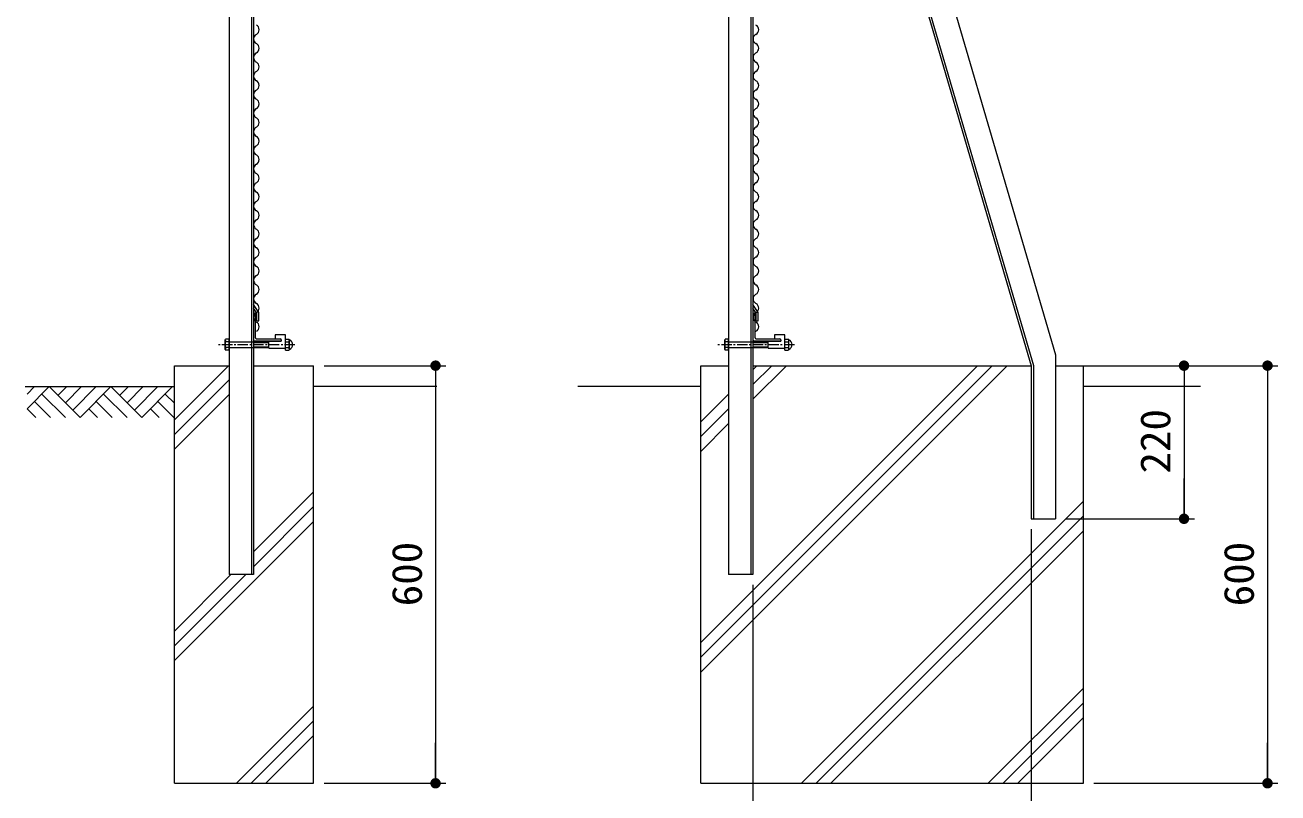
# Model space of a CAD drawing. Units: millimetres at full size. Extents: x -4455 to 4455, y -3150 to 3150.
# Drawn here: x -428 to 1373, y -1045 to 58 of the extents above; entities that cross this region are included whole.
import ezdxf
from ezdxf.enums import TextEntityAlignment as Align

# ---------------------------------------------------------------- set-up
doc = ezdxf.new("R2010")
doc.units = ezdxf.units.MM
doc.header["$LTSCALE"] = 20
doc.linetypes.add('USER3', pattern=[1.125, 0.75, -0.125, 0.125, -0.125])
doc.linetypes.add('USER4', pattern=[4.7625, 3.175, -1.5875])
for name, color, linetype, lineweight in [('0-1_SUNPOU', 1, 'Continuous', 18), ('0-3_1部材', 7, 'Continuous', 18), ('0-4_8部品', 7, 'Continuous', 18), ('0-5_GL', 7, 'Continuous', 18), ('0-6_4基礎', 4, 'Continuous', 18), ('0-8_5寸法', 1, 'Continuous', 18), ('0-9_0', 1, 'Continuous', 18), ('0-A_2網', 4, 'Continuous', 18), ('0-B_AMI', 3, 'Continuous', 18)]:
    doc.layers.add(name, color=color, linetype=linetype, lineweight=lineweight)
doc.styles.add('ＭＳ ゴシック', font='')
doc.styles.get('ＭＳ ゴシック').set_extended_font_data('MS Gothic')

# ---------------------------------------------------------------- blocks, each defined once
blk = doc.blocks.new('GL-マーク')
at = {"layer": '0-9_0'}
for p, q in [((-278.75, -14.14), (-264.61, 0)), ((-278.75, -42.43), (-236.32, 0)), ((-236.32, 0), (-177.24, -59.08)), ((-203.01, 0), (-219.67, -16.66)), ((-174.73, 0), (-205.53, -30.8)), ((-146.45, 0), (-191.38, -44.94)), ((-118.16, 0), (-177.24, -59.08)), ((-118.16, 0), (-59.08, -59.08)), ((-84.85, 0), (-101.51, -16.65)), ((-56.57, 0), (-87.36, -30.8)), ((-28.28, 0), (-73.22, -44.94)), ((0, 0), (-59.08, -59.08)), ((-250.46, -14.14), (-205.53, -59.08)), ((-132.3, -14.14), (-87.37, -59.08)), ((3.33, -31.61), (-14.14, -14.14)), ((-278.75, -42.43), (-262.09, -59.08)), ((-264.61, -28.28), (-233.81, -59.08)), ((-160.59, -42.43), (-143.93, -59.08)), ((-146.44, -28.28), (-115.65, -59.08)), ((-25.77, -59.08), (-42.43, -42.43)), ((2.51, -59.08), (-28.28, -28.28))]:
    blk.add_line(p, q, dxfattribs=at)
blk = doc.blocks.new('M1')
at = {"layer": '0-1_SUNPOU'}
blk.add_line((-5, 0), (-38.58, 0), dxfattribs=at)
for points in [[(0, 0), (-5, 0), (-4.96, 0.63)], [(0, 0), (-4.96, -0.63), (-5, 0)], [(0, 0), (-4.96, 0.63), (-4.84, 1.24)], [(0, 0), (-4.84, -1.24), (-4.96, -0.63)], [(0, 0), (-4.84, 1.24), (-4.65, 1.84)], [(0, 0), (-4.65, -1.84), (-4.84, -1.24)], [(0, 0), (-4.65, 1.84), (-4.38, 2.41)], [(0, 0), (-4.38, -2.41), (-4.65, -1.84)], [(0, 0), (-4.38, 2.41), (-4.05, 2.94)], [(0, 0), (-4.05, -2.94), (-4.38, -2.41)], [(0, 0), (-4.05, 2.94), (-3.64, 3.42)], [(0, 0), (-3.64, -3.42), (-4.05, -2.94)], [(0, 0), (-3.64, 3.42), (-3.19, 3.85)], [(0, 0), (-3.19, -3.85), (-3.64, -3.42)], [(0, 0), (-3.19, 3.85), (-2.68, 4.22)], [(0, 0), (-2.68, -4.22), (-3.19, -3.85)], [(0, 0), (-2.68, 4.22), (-2.13, 4.52)], [(0, 0), (-2.13, -4.52), (-2.68, -4.22)], [(0, 0), (-2.13, 4.52), (-1.55, 4.76)], [(0, 0), (-1.55, -4.76), (-2.13, -4.52)], [(0, 0), (-1.55, 4.76), (-0.94, 4.91)], [(0, 0), (-0.94, -4.91), (-1.55, -4.76)], [(0, 0), (-0.94, 4.91), (-0.31, 4.99)], [(0, 0), (-0.31, -4.99), (-0.94, -4.91)], [(0, 0), (-0.31, 4.99), (0.31, 4.99)], [(0, 0), (0.31, -4.99), (-0.31, -4.99)], [(0, 0), (0.31, 4.99), (0.94, 4.91)], [(0, 0), (0.94, 4.91), (1.55, 4.76)], [(0, 0), (1.55, 4.76), (2.13, 4.52)], [(0, 0), (2.13, 4.52), (2.68, 4.22)], [(0, 0), (2.68, 4.22), (3.19, 3.85)], [(0, 0), (3.19, 3.85), (3.64, 3.42)], [(0, 0), (3.64, 3.42), (4.05, 2.94)], [(0, 0), (4.05, 2.94), (4.38, 2.41)], [(0, 0), (4.38, 2.41), (4.65, 1.84)], [(0, 0), (4.65, 1.84), (4.84, 1.24)], [(0, 0), (4.84, 1.24), (4.96, 0.63)], [(0, 0), (4.96, 0.63), (5, 0)], [(0, 0), (0.94, -4.91), (0.31, -4.99)], [(0, 0), (1.55, -4.76), (0.94, -4.91)], [(0, 0), (2.13, -4.52), (1.55, -4.76)], [(0, 0), (2.68, -4.22), (2.13, -4.52)], [(0, 0), (3.19, -3.85), (2.68, -4.22)], [(0, 0), (3.64, -3.42), (3.19, -3.85)], [(0, 0), (4.05, -2.94), (3.64, -3.42)], [(0, 0), (4.38, -2.41), (4.05, -2.94)], [(0, 0), (4.65, -1.84), (4.38, -2.41)], [(0, 0), (4.84, -1.24), (4.65, -1.84)], [(0, 0), (4.96, -0.63), (4.84, -1.24)], [(0, 0), (5, 0), (4.96, -0.63)]]:
    blk.add_solid(points, dxfattribs=at)
blk = doc.blocks.new('NAMIX13')
at = {"layer": '0-B_AMI'}
for centre, start, end in [((-71.1, -133.3), 298.07249, 61.92751), ((71.1, -400), 118.07249, 241.92751), ((-71.1, -666.7), 298.07249, 61.92751), ((71.1, -933.3), 118.07249, 241.92751), ((-71.1, -1200), 298.07249, 61.92751), ((71.1, -1466.7), 118.07249, 241.92751), ((-71.1, -1733.3), 298.07249, 61.92751), ((71.1, -2000), 118.07249, 241.92751), ((-71.1, -2266.7), 298.07249, 61.92751), ((71.1, -2533.3), 118.07249, 241.92751), ((-71.1, -2800), 298.07249, 61.92751), ((71.1, -3066.7), 118.07249, 241.92751), ((-71.1, -3333.3), 298.07249, 61.92751), ((71.1, -3600), 118.07249, 241.92751), ((-71.1, -3866.7), 298.07249, 61.92751), ((71.1, -4133.3), 118.07249, 241.92751), ((-71.1, -4400), 298.07249, 61.92751), ((71.1, -4666.7), 118.07249, 241.92751), ((-71.1, -4933.3), 298.07249, 61.92751), ((71.1, -5200), 118.07249, 241.92751), ((-71.1, -5466.7), 298.07249, 61.92751), ((71.1, -5733.3), 118.07249, 241.92751)]:
    blk.add_arc(centre, 151.1, start, end, dxfattribs=at)

msp = doc.modelspace()

# ---------------------------------------------------------------- linework, layer by layer
at = {"layer": '0-3_1部材'}
for p, q in [((-102.24, 1428.06), (-102.24, -731.13)), ((615.6, 1428.06), (615.6, -731.13)), ((618.6, 1428.87), (618.6, -731.13)), ((-134.24, 1419.49), (-134.24, -431.13)), ((583.6, 1419.49), (583.6, -731.13)), ((663.6, 914.55), (1053.6, -415.44)), ((628.6, 898.87), (1018.6, -431.13)), ((631.6, 899.3), (1021.6, -430.7)), ((-99.24, -355.52), (-97.74, -355.52)), ((-96.24, -391.02), (-96.24, -357.02)), ((626.28, -354.73), (618.6, -343.06)), ((623.28, -355.63), (618.6, -348.52)), ((618.6, -355.52), (620.1, -355.52)), ((621.6, -391.02), (621.6, -357.02)), ((623.28, -366.63), (623.28, -355.63)), ((626.28, -366.63), (626.28, -354.73)), ((623.28, -366.63), (626.28, -366.63)), ((-97.24, -395.52), (-59.24, -395.52)), ((-94.74, -392.52), (-60.74, -392.52)), ((-59.24, -394.02), (-59.24, -396.02)), ((620.6, -395.52), (658.6, -395.52)), ((623.1, -392.52), (657.1, -392.52)), ((658.6, -394.02), (658.6, -396.02)), ((-134.24, -431.13), (-134.24, -731.13)), ((1018.6, -431.13), (1018.6, -651.13)), ((1021.6, -430.7), (1021.6, -651.13)), ((1053.6, -415.44), (1053.6, -651.13)), ((1018.6, -651.13), (1053.6, -651.13)), ((-99.24, -731.13), (-134.24, -731.13)), ((618.6, -731.13), (583.6, -731.13))]:
    msp.add_line(p, q, dxfattribs=at)
msp.add_lwpolyline([(-99.24, 1428.87), (-99.24, -431.13), (-99.24, -731.13)], dxfattribs=at)
for centre, radius, start, end in [((-97.74, -357.02), 1.5, 0, 90), ((620.1, -357.02), 1.5, 0, 90), ((-97.24, -393.52), 2, 209.64572, 270), ((-94.74, -391.02), 1.5, 179.99992, 270), ((-60.74, -394.02), 1.5, 0.01748, 90), ((620.6, -393.52), 2, 209.64572, 270), ((623.1, -391.02), 1.5, 179.99992, 270), ((657.1, -394.02), 1.5, 0.01748, 90)]:
    msp.add_arc(centre, radius, start, end, dxfattribs=at)
at = {"layer": '0-4_8部品'}
for p, q in [((-91.56, -354.73), (-99.24, -343.06)), ((-94.56, -355.63), (-99.24, -348.52)), ((-94.56, -366.63), (-94.56, -355.63)), ((-91.56, -366.63), (-91.56, -354.73)), ((-94.56, -366.63), (-91.56, -366.63)), ((-139.84, -394.09), (-139.22, -393.02)), ((-139.84, -407.95), (-139.84, -394.09)), ((-134.24, -393.02), (-139.22, -393.02)), ((-134.24, -409.02), (-134.24, -393.02)), ((-77.24, -406.02), (-77.24, -396.02)), ((-77.24, -396.02), (-59.24, -396.02)), ((-68.24, -387.02), (-68.24, -392.52)), ((-53.24, -387.02), (-68.24, -387.02)), ((-53.24, -393.02), (-53.24, -387.02)), ((-53.24, -409.02), (-53.24, -393.02)), ((-53.24, -393.02), (-48.26, -393.02)), ((578, -394.09), (578.62, -393.02)), ((578, -407.95), (578, -394.09)), ((583.6, -393.02), (578.62, -393.02)), ((583.6, -409.02), (583.6, -393.02)), ((640.6, -406.02), (640.6, -396.02)), ((640.6, -396.02), (658.6, -396.02)), ((649.6, -387.02), (649.6, -392.52)), ((664.6, -387.02), (649.6, -387.02)), ((664.6, -393.02), (664.6, -387.02)), ((664.6, -409.02), (664.6, -393.02)), ((664.6, -393.02), (669.58, -393.02)), ((-139.84, -407.95), (-139.22, -409.02)), ((-134.24, -397.02), (-139.22, -397.02)), ((-134.24, -405.02), (-139.22, -405.02)), ((-134.24, -409.02), (-139.22, -409.02)), ((-99.24, -397.02), (-77.24, -397.02)), ((-99.24, -405.02), (-77.24, -405.02)), ((-77.24, -406.02), (-53.24, -406.02)), ((-53.24, -405.02), (-53.24, -397.02)), ((-53.24, -397.02), (-48.26, -397.02)), ((-53.24, -405.02), (-48.21, -405.02)), ((-53.24, -409.02), (-48.26, -409.02)), ((-47.64, -407.95), (-48.26, -409.02)), ((578, -407.95), (578.62, -409.02)), ((583.6, -397.02), (578.62, -397.02)), ((583.6, -405.02), (578.62, -405.02)), ((583.6, -409.02), (578.62, -409.02)), ((618.6, -397.02), (640.6, -397.02)), ((618.6, -405.02), (640.6, -405.02)), ((640.6, -406.02), (664.6, -406.02)), ((664.6, -405.02), (664.6, -397.02)), ((664.6, -397.02), (669.58, -397.02)), ((664.6, -405.02), (669.63, -405.02)), ((664.6, -409.02), (669.58, -409.02)), ((670.2, -407.95), (669.58, -409.02))]:
    msp.add_line(p, q, dxfattribs=at)
at = {"layer": '0-4_8部品', "color": 1, "linetype": 'USER3'}
for p, q in [((-39.61, -401.02), (-150.05, -401.02)), ((678.23, -401.02), (567.79, -401.02))]:
    msp.add_line(p, q, dxfattribs=at)
at = {"layer": '0-4_8部品', "color": 3, "linetype": 'USER4'}
for p, q in [((-134.24, -397.02), (-99.24, -397.02)), ((-134.24, -405.02), (-99.24, -405.02)), ((583.6, -397.02), (618.6, -397.02)), ((583.6, -405.02), (618.6, -405.02))]:
    msp.add_line(p, q, dxfattribs=at)
at = {"layer": '0-4_8部品', "color": 4}
for p, q in [((-99.24, -397.82), (-77.24, -397.82)), ((-99.24, -404.22), (-77.24, -404.22)), ((618.6, -397.82), (640.6, -397.82)), ((618.6, -404.22), (640.6, -404.22))]:
    msp.add_line(p, q, dxfattribs=at)
at = {"layer": '0-4_8部品'}
for points in [[(-47.64, -407.95), (-47.64, -394.09), (-48.26, -393.02)], [(670.2, -407.95), (670.2, -394.09), (669.58, -393.02)]]:
    msp.add_lwpolyline(points, dxfattribs=at)
for centre, radius, start, end in [((-132.61, -394.1), 7.23, 179.99992, 203.88486), ((-54.87, -394.1), 7.23, 336.03567, 0), ((-50.67, -400.89), 7.61, 293.49969, 65.96921), ((585.23, -394.1), 7.23, 179.99992, 203.88486), ((662.97, -394.1), 7.23, 336.03567, 0), ((667.17, -400.89), 7.61, 293.49969, 65.96921), ((-126.65, -401.02), 13.19, 162.35463, 197.65355), ((-132.61, -407.95), 7.23, 156.1122, 179.99992), ((-62.07, -401.14), 14.39, 344.30688, 16.61112), ((-54.87, -407.95), 7.27, 0, 23.62772), ((591.19, -401.02), 13.19, 162.35463, 197.65355), ((585.23, -407.95), 7.23, 156.1122, 179.99992), ((655.77, -401.14), 14.39, 344.30688, 16.61112), ((662.97, -407.95), 7.27, 0, 23.62772)]:
    msp.add_arc(centre, radius, start, end, dxfattribs=at)
at = {"layer": '0-5_GL'}
for p, q in [((-427.51, -461.13), (-212.79, -461.13)), ((164.13, -461.13), (-12.79, -461.13)), ((543.6, -461.13), (366.68, -461.13)), ((1261.9, -461.13), (1093.6, -461.13))]:
    msp.add_line(p, q, dxfattribs=at)
at = {"layer": '0-6_4基礎', "color": 7}
for p, q in [((-212.79, -1031.13), (-212.79, -431.13)), ((-212.79, -431.13), (-134.24, -431.13)), ((-99.24, -431.13), (-12.79, -431.13)), ((-12.79, -1031.13), (-12.79, -431.13)), ((543.6, -431.13), (583.6, -431.13)), ((543.6, -1031.13), (543.6, -431.13)), ((618.6, -431.13), (1018.6, -431.13)), ((1053.6, -431.13), (1093.6, -431.13)), ((1093.6, -1031.13), (1093.6, -431.13)), ((-212.79, -1031.13), (-12.79, -1031.13)), ((543.6, -1031.13), (1093.6, -1031.13))]:
    msp.add_line(p, q, dxfattribs=at)
at = {"layer": '0-6_4基礎'}
for p, q in [((-212.79, -508.91), (-135.02, -431.13)), ((543.6, -871.26), (983.73, -431.13)), ((543.6, -850.05), (962.52, -431.13)), ((543.6, -828.84), (941.3, -431.13)), ((618.6, -479.33), (666.8, -431.13)), ((618.6, -458.11), (645.58, -431.13)), ((618.6, -436.9), (624.37, -431.13)), ((-212.79, -530.12), (-134.24, -451.57)), ((-212.79, -551.33), (-134.24, -472.78)), ((543.6, -511.9), (583.6, -471.9)), ((543.6, -533.11), (583.6, -493.12)), ((543.6, -554.33), (583.6, -514.33)), ((-99.24, -698.82), (-12.79, -612.37)), ((688.25, -1031.13), (1093.6, -625.78)), ((-99.24, -720.03), (-12.79, -633.58)), ((709.47, -1031.13), (1093.6, -647)), ((-212.79, -854.79), (-12.79, -654.79)), ((730.68, -1031.13), (1093.6, -668.21)), ((-212.79, -833.58), (-110.34, -731.13)), ((-212.79, -812.37), (-131.56, -731.13)), ((956.82, -1031.13), (1093.6, -894.35)), ((978.03, -1031.13), (1093.6, -915.56)), ((-123.74, -1031.13), (-12.79, -920.19)), ((-102.52, -1031.13), (-12.79, -941.4)), ((999.24, -1031.13), (1093.6, -936.78)), ((-81.31, -1031.13), (-12.79, -962.61))]:
    msp.add_line(p, q, dxfattribs=at)
at = {"layer": '0-8_5寸法'}
for p, q in [((2.21, -431.13), (177.43, -431.13)), ((162.43, -431.13), (162.43, -1031.13)), ((1068.6, -431.13), (1253.07, -431.13)), ((1068.6, -431.13), (1373.07, -431.13)), ((1238.07, -431.13), (1238.07, -651.13)), ((1358.07, -431.13), (1358.07, -1031.13)), ((1018.6, -666.13), (1018.6, -1227.65)), ((1068.6, -651.13), (1253.07, -651.13)), ((618.6, -746.13), (618.6, -1227.65)), ((2.21, -1031.13), (177.43, -1031.13)), ((1108.6, -1031.13), (1373.07, -1031.13))]:
    msp.add_line(p, q, dxfattribs=at)
at = {"layer": '0-A_2網', "color": 2}
for centre, start, end in [((-98.6, 51.57), 298.07249, 61.92751), ((619.24, 51.57), 298.07249, 61.92751), ((-91.48, 38.24), 118.07249, 241.92751), ((626.36, 38.24), 118.07249, 241.92751)]:
    msp.add_arc(centre, 7.56, start, end, dxfattribs=at)
at = {"layer": '0-B_AMI'}
for centre, start, end in [((-98.6, -268.43), 298.07249, 61.92751), ((619.24, -268.43), 298.07249, 61.92751), ((-91.48, -281.76), 118.07249, 241.92751), ((626.36, -281.76), 118.07249, 241.92751), ((-91.48, -308.43), 118.07249, 241.92751), ((-98.6, -295.1), 298.07249, 61.92751), ((626.36, -308.43), 118.07249, 241.92751), ((619.24, -295.1), 298.07249, 61.92751), ((-98.6, -321.76), 298.07249, 61.92751), ((619.24, -321.76), 298.07249, 61.92751), ((-91.48, -335.1), 118.07249, 241.92751), ((-98.6, -348.43), 298.07249, 61.92751), ((626.36, -335.1), 118.07249, 241.92751), ((619.24, -348.43), 298.07249, 61.92751), ((-91.48, -361.76), 118.07249, 241.92751), ((626.36, -361.76), 118.07249, 241.92751), ((-98.6, -375.1), 298.07249, 61.92751), ((619.24, -375.1), 298.07249, 61.92751)]:
    msp.add_arc(centre, 7.56, start, end, dxfattribs=at)

# ---------------------------------------------------------------- block references
at = {"layer": '0-5_GL', "xscale": 0.75, "yscale": 0.75}
msp.add_blockref('GL-マーク', (-215.44, -461.28), dxfattribs=at)
at = {"layer": '0-8_5寸法', "xscale": 1.5, "yscale": 1.5}
for p, rotation in [((162.43, -431.13), 90), ((1238.07, -431.13), 90), ((1358.07, -431.13), 90), ((1238.07, -651.13), 270), ((162.43, -1031.13), 270), ((1358.07, -1031.13), 270)]:
    msp.add_blockref('M1', p, dxfattribs=dict(at, rotation=rotation))
at = {"layer": '0-A_2網', "xscale": 0.05, "yscale": 0.05}
for p in [(-95.04, 31.57), (622.8, 31.57)]:
    msp.add_blockref('NAMIX13', p, dxfattribs=at)

# ---------------------------------------------------------------- texts
at = {"layer": '0-8_5寸法', "color": 3, "style": 'ＭＳ ゴシック', "width": 1.05}
for s, p in [('220', (1231.4, -586.13)), ('600', (155.76, -776.88)), ('600', (1351.4, -776.88))]:
    msp.add_text(s, height=43.26, rotation=90, dxfattribs=at).set_placement(p, align=Align.BOTTOM_LEFT)

doc.saveas('drawing.dxf')
